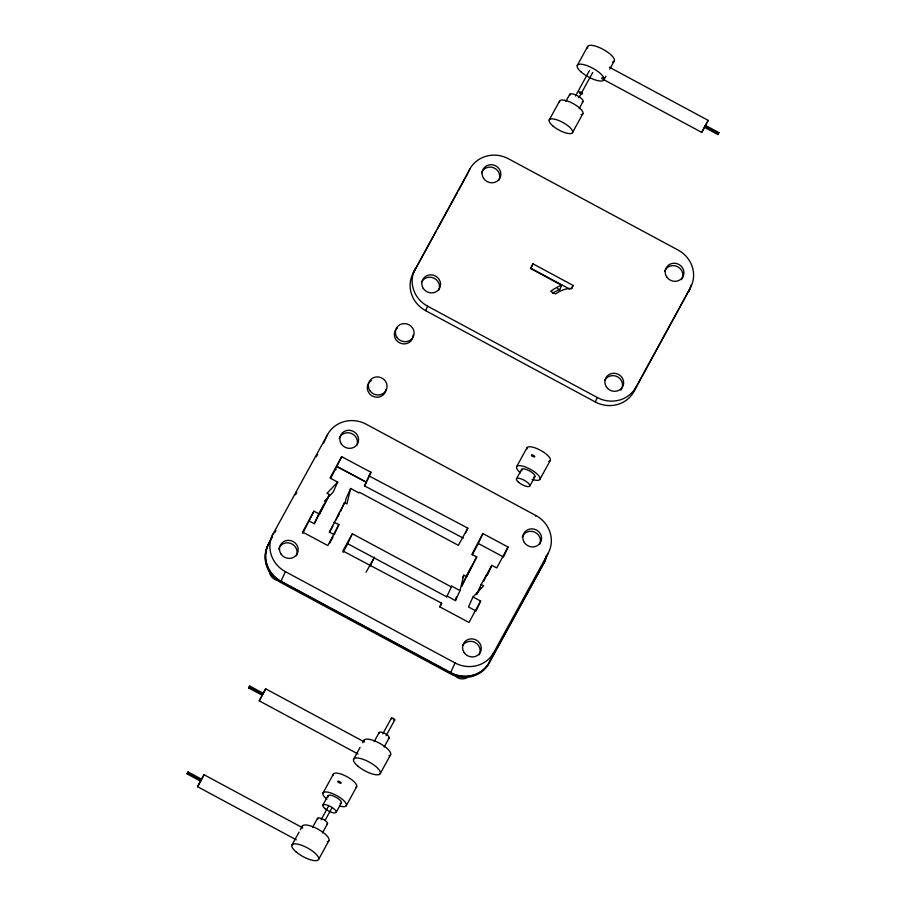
<?xml version="1.0" encoding="UTF-8"?>
<svg xmlns="http://www.w3.org/2000/svg" width="906" height="906" viewBox="0 0 906 906"><rect width="100%" height="100%" fill="white"/><g stroke="black" fill="none" stroke-linecap="round" stroke-linejoin="round"><path stroke-width="1.36" d="M344.869 503.577L346.115 498.402L350.656 488.447L358.957 492.977L359.376 492.218L458.368 545.333L467.813 528.141L369.036 475.91L370.996 472.286L341.687 456.681L330.033 478.04L337.689 482.128L333.148 492.094L324.371 501.245M350.656 488.447L346.919 503.917L344.495 502.694L329.41 532.241L334.314 534.506L338.867 524.529L333.952 522.275M455.469 600.621L460.01 590.655L451.72 586.125L451.301 586.884L352.309 533.759L347.768 543.725L446.749 596.861L447.179 596.091L455.469 600.633L456.409 596.748M460.01 590.655L463.747 575.185L466.182 576.409L461.641 586.363L476.726 556.828L471.811 554.574L482.853 533.532L508.051 547.043L503.51 557.009L478.311 543.498L482.853 533.532M302.797 827.869L203.997 774.709L200.486 780.927L197.553 786.702L296.341 839.862M358.017 753.996L259.229 700.825L262.48 694.472L265.685 688.832L364.472 742.003M602.196 77.452L601.697 78.55L701.72 132.378L708.164 120.385M203.997 774.777L203.51 775.819M265.673 688.9L264.292 691.697M546.59 555.752A28.924 27.384 24.5 0 1 543.951 562.886L489.138 662.592A28.924 27.384 24.5 0 1 450.509 672.909L280.849 581.607A28.924 27.384 24.5 0 1 268.55 543.883L273.091 533.917L327.564 434.529A28.924 27.384 24.5 0 1 366.194 424.212L535.854 515.514A28.924 27.384 24.5 0 1 548.153 553.238L543.611 563.192A28.924 27.384 24.5 0 0 546.363 555.503M323.589 443.238L327.564 434.529M413.317 272.921L469.818 169.082A28.924 27.384 24.5 0 1 508.447 158.765L678.107 250.067A28.924 27.384 24.5 0 1 690.406 287.791L633.906 391.63A28.924 27.384 24.5 0 1 595.276 401.947L425.627 310.645A28.924 27.384 24.5 0 1 413.317 272.921L436.182 231.2M201.415 779.115L200.441 781.063L187.1 773.883L188.074 771.946L201.415 779.115L200.951 780.111L187.565 772.886L188.074 771.946M280.849 581.607L285.39 571.641A28.924 27.384 24.5 0 1 273.091 533.917M302.729 533.441L313.918 511.188L318.833 513.736L314.291 523.702M468.3 172.412L469.818 169.082M341.687 456.681L330.667 478.527M309.376 521.143L314.28 523.713L329.524 494.631L326.975 493.306L337.689 482.128M329.524 494.631L319.603 514.03M200.441 781.063L200.894 780.055M248.788 688.016L249.75 686.068L263.091 693.249L262.117 695.185L248.788 688.016L249.75 686.068M425.627 310.645L427.643 306.205A28.924 27.384 24.5 0 1 415.344 268.47M336.035 519.965L339.433 512.49M340.52 511.414L344.495 502.694M463.272 538.119L364.495 485.865L369.036 475.91M367.021 481.007L370.996 472.286M571.607 288.754L573.124 285.424L532.977 263.827L530.961 268.267L569.885 289.218M532.977 263.827L530.44 268.459L561.72 285.288L559.693 289.727L557.292 288.436M465.537 533.124L467.813 528.141M439.931 606.929L441.641 603.192L342.864 550.95L352.309 533.759M446.76 596.85L451.72 586.125M462.615 577.677L463.747 575.185M466.703 576.578L476.726 556.828M508.051 547.043L496.76 567.915L491.845 565.355L481.154 584.472L483.702 585.797L472.989 596.963L468.447 606.929L476.092 611.029M481.154 584.472L476.613 594.427L480.644 587.36M483.691 581.267L486.59 575.072M487.303 575.321L491.845 565.355M476.669 609.772L480.644 601.052L472.989 596.963M450.509 672.909L455.05 662.943A28.924 27.384 24.5 0 0 493.679 652.626L548.153 553.238M704.585 127.361L705.559 125.413L718.9 132.593L717.926 134.53L704.585 127.361L705.106 126.41L718.435 133.59M535.559 516.137L535.854 515.514M595.276 401.947L597.303 397.508A28.924 27.384 24.5 0 0 635.933 387.19L690.406 287.791M489.138 662.592L493.679 652.626M633.906 391.63L635.933 387.19M203.329 776.182L201.392 779.885M338.051 516.341L339.32 513.883M466.182 576.409L471.233 566.612M338.867 524.529L327.825 545.571L302.627 532.06L313.918 511.188M329.773 543.17L333.023 536.975M264.008 692.241L263.397 693.407M472.456 554.642L478.311 543.498M366.035 572.309L374.506 557.156L370.01 566.148M318.833 513.736L324.088 504.03M200.758 781.074L200.158 782.184M262.434 695.196L259.241 700.836M364.484 485.876L366.454 482.252L337.145 466.647L366.454 482.264M441.641 603.192L439.682 606.816L468.98 622.422L480.644 601.052M437.53 228.742L457.032 193.159M458.379 190.702L467.79 173.522M268.55 543.883L272.581 536.522M274.609 532.841L275.945 530.384M295.447 494.801L296.794 492.343M316.296 456.76L317.644 454.302M270.373 541.075L268.357 544.755A28.924 27.384 24.5 0 0 280.656 582.479L450.316 673.781A28.924 27.384 24.5 0 0 488.946 663.464L543.419 564.064A28.924 27.384 24.5 0 0 546.058 556.93M187.1 773.883L187.621 772.943M577.281 65.425L587.62 46.557M549.217 119.977L559.648 100.94M565.854 101.438L569.783 94.269M575.491 96.047L589.41 70.645M578.821 97.837L592.739 72.435M579.138 108.709L583.068 101.54M262.117 695.185L263.091 693.249M572.467 132.695L582.898 113.669M603.951 79.785L605.888 76.24M609.761 69.173L614.291 60.917M573.124 285.424L571.482 288.414L568.436 288.561A27.531 26.059 24.5 0 0 563.894 289.66A33.896 32.095 24.5 0 0 555.491 293.94L550.735 291.358A39.241 37.146 24.5 0 1 555.956 287.882A29.672 28.086 24.5 0 1 561.709 285.243M291.925 845.083L299.037 832.116M300.328 829.76L302.264 826.215M323 793.033L333.431 774.007M322.83 805.162L328.051 795.638M312.502 827.484L317.519 818.345M353.6 759.217L360.067 747.427M362.649 742.705L363.94 740.349M321.12 819.726L328.414 806.419M516.613 466.715L527.043 447.677M705.559 125.413L705.049 126.353L718.379 133.533M325.118 820.304L331.743 808.209M322.502 832.874L327.519 823.724M516.454 478.832L521.675 469.308M374.178 741.618L379.195 732.467M336.115 812.433L341.335 802.909M382.796 733.849L391.415 718.13M346.239 805.762L356.67 786.725M386.137 735.649L394.756 719.919M318.595 859.443L328.935 840.575M717.926 134.53L718.9 132.593M384.178 746.997L389.195 737.858M529.727 486.103L534.948 476.579M539.863 479.433L550.293 460.407M380.271 773.565L390.611 754.698M199.875 782.705L199.048 784.188M343.046 552.332L347.768 543.725M329.399 532.252L332.842 526.126M198.799 784.653L197.61 786.646M701.765 132.321L708.175 120.385L609.387 67.225M427.643 306.205L597.303 397.508M285.39 571.641L455.05 662.943M691.018 285.096A28.924 27.384 24.5 0 1 688.379 292.23M481.539 172.797A9.468 8.958 24.5 0 1 493.793 167.825A9.468 8.958 24.5 0 1 499.025 180.034M664.619 271.324A9.468 8.958 24.5 0 1 677.495 266.624A9.468 8.958 24.5 0 1 681.493 279.671M604.857 380.169A9.468 8.958 24.5 0 1 618.085 377.134A9.468 8.958 24.5 0 1 620.825 390.214M421.777 281.743A9.468 8.958 24.5 0 1 434.121 278.21A9.468 8.958 24.5 0 1 438.731 290.135M559.682 289.682A29.672 28.086 24.5 0 0 553.94 292.332A39.241 37.146 24.5 0 0 552.4 293.204M336.126 469.693A9.468 8.958 24.5 0 1 335.503 469.444M468.696 676.386A9.468 8.958 24.5 0 1 454.133 674.619M278.369 580.361A9.468 8.958 24.5 0 1 269.456 570.531M386.013 389.455A9.468 8.958 24.5 0 1 371.958 395.809A9.468 8.958 24.5 0 1 371.256 380.588M339.229 438.447A9.468 8.958 24.5 0 1 351.166 433.351A9.468 8.958 24.5 0 1 356.953 445.095M522.23 537.032A9.468 8.958 24.5 0 1 534.483 532.048A9.468 8.958 24.5 0 1 539.716 544.257M462.468 645.876A9.468 8.958 24.5 0 1 475.106 642.501A9.468 8.958 24.5 0 1 479.138 654.845M278.663 549.127A9.468 8.958 24.5 0 1 290.792 543.419A9.468 8.958 24.5 0 1 296.341 555.752M521.901 470.826A7.576 2.435 28.7 0 1 529.376 470.814A7.576 2.435 28.7 0 1 533.657 477.202M520.486 472.864A13.25 4.258 28.7 0 1 520.916 465.741A13.25 4.258 28.7 0 1 538.64 475.627A13.25 4.258 28.7 0 1 532.071 479.331M526.918 449.161A13.25 4.258 28.7 0 1 540.973 450.554A13.25 4.258 28.7 0 1 548.821 461.392M302.219 827.722A15.142 4.87 28.7 0 1 318.278 829.307A15.142 4.87 28.7 0 1 327.259 841.708M328.176 796.974A7.576 2.435 28.7 0 1 335.843 797.178A7.576 2.435 28.7 0 1 340.124 803.52M326.862 799.194A13.25 4.258 28.7 0 1 327.009 792.025A13.25 4.258 28.7 0 1 344.642 801.516A13.25 4.258 28.7 0 1 339.49 805.978M333.306 775.479A13.25 4.258 28.7 0 1 346.772 776.567A13.25 4.258 28.7 0 1 355.741 787.552M317.723 819.409A5.685 1.823 28.7 0 1 323.272 819.364A5.685 1.823 28.7 0 1 326.613 824.188M559.455 102.072A13.25 4.258 28.7 0 1 574.234 104.19A13.25 4.258 28.7 0 1 581.108 114.711M569.829 95.436A7.576 2.435 28.7 0 1 577.416 95.73A7.576 2.435 28.7 0 1 582.23 102.106M587.575 48.063A15.142 4.87 28.7 0 1 603.634 49.649A15.142 4.87 28.7 0 1 612.603 62.05M489.478 662.286A28.924 27.384 24.5 0 1 450.848 672.592L281.188 581.29A28.924 27.384 24.5 0 1 268.889 543.566M379.41 733.532A5.685 1.823 28.7 0 1 384.959 733.498A5.685 1.823 28.7 0 1 388.289 738.322M363.804 741.278A15.142 4.87 28.7 0 1 380.588 743.803A15.142 4.87 28.7 0 1 388.934 755.831M391.834 718.888A1.891 0.612 28.7 0 1 392.128 718.005A1.891 0.612 28.7 0 1 394.597 719.443A1.891 0.612 28.7 0 1 393.623 719.93M413.102 335.243A9.468 8.958 24.5 0 1 399.829 342.944A9.468 8.958 24.5 0 1 397.553 327.813M262.57 694.189L249.241 687.008L262.638 694.245M483.578 178.323A9.468 8.958 24.5 0 0 499.806 178.244A9.468 8.958 24.5 0 0 491.041 164.699A9.468 8.958 24.5 0 0 483.578 178.323M666.657 276.851A9.468 8.958 24.5 0 0 682.898 276.76A9.468 8.958 24.5 0 0 674.121 263.227A9.468 8.958 24.5 0 0 666.657 276.851M606.363 386.862A9.468 8.958 24.5 0 0 622.603 386.783A9.468 8.958 24.5 0 0 613.826 373.249A9.468 8.958 24.5 0 0 606.363 386.862M423.283 288.436A9.468 8.958 24.5 0 0 439.523 288.346A9.468 8.958 24.5 0 0 430.746 274.812A9.468 8.958 24.5 0 0 423.283 288.436M369.784 390.52A9.468 8.958 24.5 0 0 386.024 390.441A9.468 8.958 24.5 0 0 377.247 376.907A9.468 8.958 24.5 0 0 369.784 390.52M341.313 443.872A9.468 8.958 24.5 0 0 357.553 443.793A9.468 8.958 24.5 0 0 348.776 430.259A9.468 8.958 24.5 0 0 341.313 443.872M524.314 542.456A9.468 8.958 24.5 0 0 540.542 542.377A9.468 8.958 24.5 0 0 531.777 528.844A9.468 8.958 24.5 0 0 524.314 542.456M464.019 652.467A9.468 8.958 24.5 0 0 480.259 652.388A9.468 8.958 24.5 0 0 471.482 638.855A9.468 8.958 24.5 0 0 464.019 652.467M280.939 553.94A9.468 8.958 24.5 0 0 297.168 553.86A9.468 8.958 24.5 0 0 288.402 540.327A9.468 8.958 24.5 0 0 280.939 553.94M531.958 455.831A1.891 0.612 28.7 0 0 534.744 456.805A1.891 0.612 28.7 0 0 532.592 454.982A1.891 0.612 28.7 0 0 531.958 455.831M518.447 482.173A7.576 2.435 28.7 0 0 529.67 486.194A7.576 2.435 28.7 0 0 521.233 478.9A7.576 2.435 28.7 0 0 518.447 482.173M295.934 851.765A15.142 4.87 28.7 0 0 318.357 859.805A15.142 4.87 28.7 0 0 301.494 845.219A15.142 4.87 28.7 0 0 295.934 851.765M338.334 782.161A1.891 0.612 28.7 0 0 341.12 783.135A1.891 0.612 28.7 0 0 338.98 781.312A1.891 0.612 28.7 0 0 338.334 782.161M324.835 808.503A7.576 2.435 28.7 0 0 336.047 812.523A7.576 2.435 28.7 0 0 327.61 805.23A7.576 2.435 28.7 0 0 324.835 808.503M552.728 125.821A13.25 4.258 28.7 0 0 572.354 132.854A13.25 4.258 28.7 0 0 557.598 120.09A13.25 4.258 28.7 0 0 552.728 125.821M579.693 92.808A1.891 0.612 28.7 0 0 582.49 93.782A1.891 0.612 28.7 0 0 580.338 91.959A1.891 0.612 28.7 0 0 579.693 92.808M581.278 72.106A15.142 4.87 28.7 0 0 603.713 80.147A15.142 4.87 28.7 0 0 586.85 65.56A15.142 4.87 28.7 0 0 581.278 72.106M357.61 765.887A15.142 4.87 28.7 0 0 380.044 773.939A15.142 4.87 28.7 0 0 363.17 759.341A15.142 4.87 28.7 0 0 357.61 765.887M396.828 337.213A9.468 8.958 24.5 0 0 413.068 337.134A9.468 8.958 24.5 0 0 404.291 323.601A9.468 8.958 24.5 0 0 396.828 337.213"/></g></svg>
